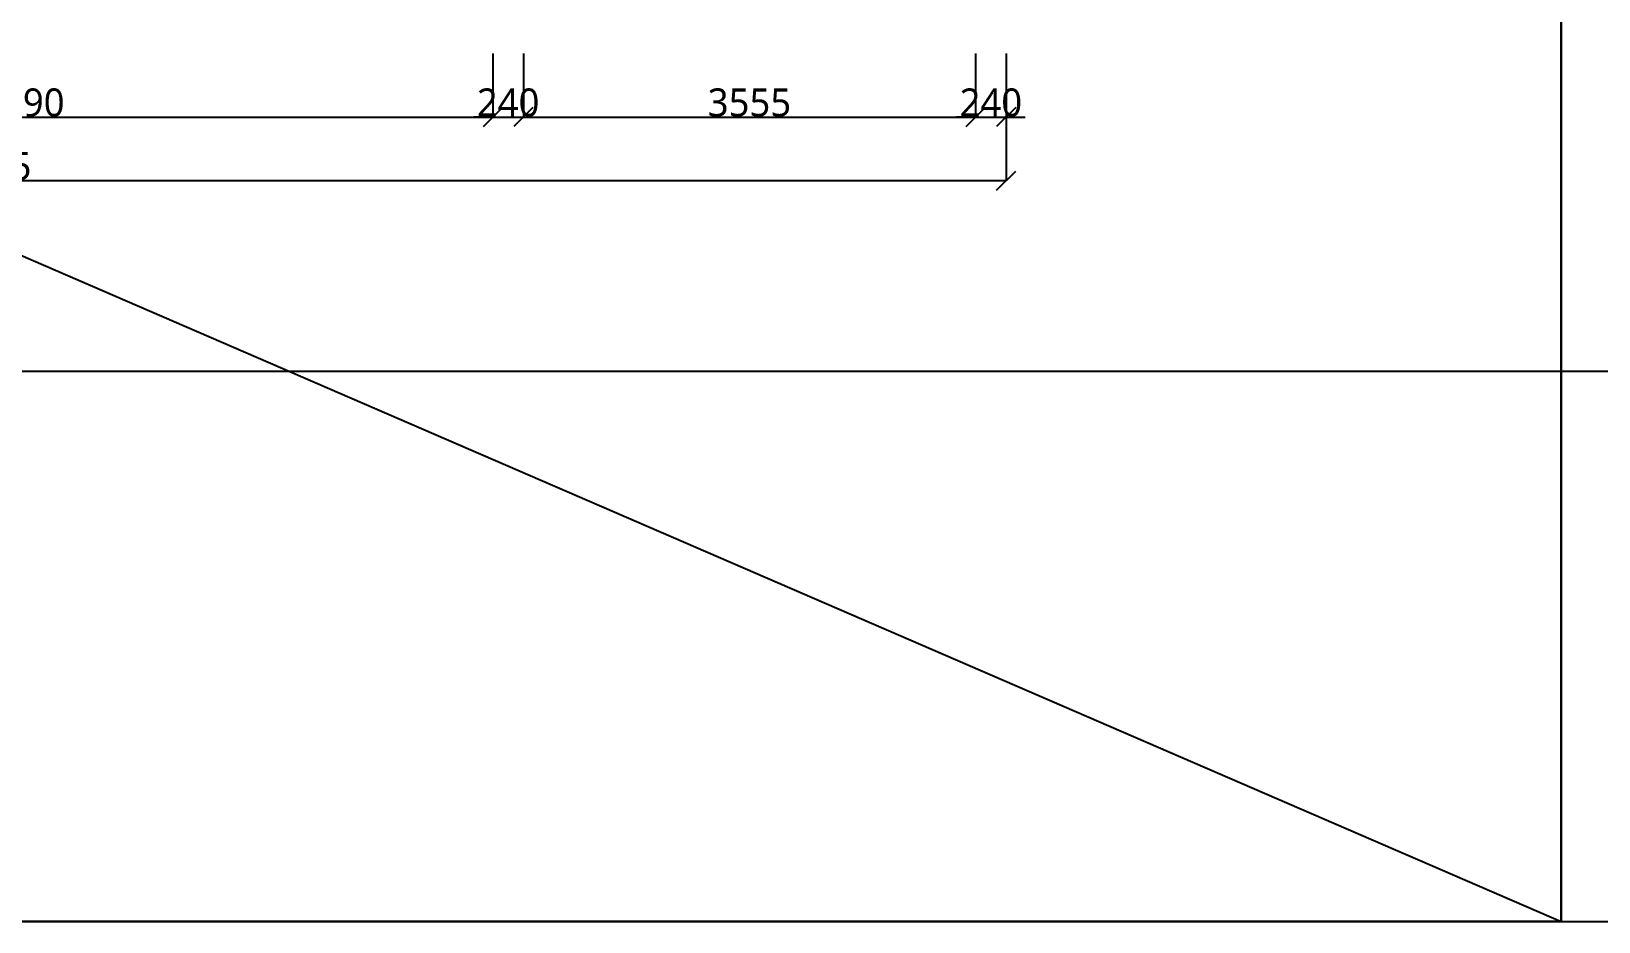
# Model space of a CAD drawing. Header units: millimetres. Extents: x -18923 to 87021, y -73077 to -1985.
# Drawn here: x 48509 to 60830, y -73077 to -66074 of the extents above; entities that cross this region are included whole.
import ezdxf

# ---------------------------------------------------------------- set-up
doc = ezdxf.new("R2010")
doc.units = ezdxf.units.MM
doc.header["$LTSCALE"] = 10
doc.layers.get('Defpoints').update_dxf_attribs({"color": 250})
doc.layers.add('0文字-标注', color=7, linetype='Continuous')
doc.layers.add('1结构-楼梯-梯步', color=49, linetype='Continuous')
doc.styles.add('dim_font', font='SIMPLEX.shx', dxfattribs={"width": 0.8})
doc.styles.add('图框－雅黑', font='')
doc.styles.get('图框－雅黑').set_extended_font_data('Microsoft YaHei')
doc.dimstyles.new('1-30', dxfattribs={"dimtxt": 150, "dimasz": 4, "dimexe": 1.5, "dimexo": 0, "dimgap": 0.6, "dimtad": 1, "dimdec": 0, "dimlfac": 30, "dimdsep": 46, "dimtxsty": 'dim_font', "dimblk": 'DOTSMALL', "dimcen": 4, "dimdle": 1.5, "dimclrd": 123, "dimclre": 123, "dimclrt": 256, "dimadec": 0, "dimazin": 0, "dimtfac": 1, "dimtdec": 0, "dimtix": 1, "dimtmove": 2, "dimatfit": 3, "dimldrblk": 'DOTSMALL', "dimfxl": 1.5, "dimarcsym": 0})

# ---------------------------------------------------------------- blocks, each defined once
blk = doc.blocks.new('_OBLIQUE')
at = {"color": 0, "linetype": 'ByBlock'}
blk.add_line((-0.5, -0.5), (0.5, 0.5), dxfattribs=at)
blk = doc.blocks.new('*D181')
at = {"layer": '0文字-标注', "color": 8, "lineweight": -2, "transparency": 16777216}
for p, q in [((44747, -66249), (44747, -66750)), ((52137, -66249), (52137, -66750)), ((44745, -66749), (52138, -66749))]:
    blk.add_line(p, q, dxfattribs=at)
at = {"layer": 'Defpoints', "color": 0, "transparency": 16777216}
for p in [(44747, -66249), (52137, -66249), (52137, -66749)]:
    blk.add_point(p, dxfattribs=at)
at = {"layer": '0文字-标注', "color": 8, "lineweight": -2, "transparency": 16777216, "xscale": 150, "yscale": 150, "zscale": 150, "rotation": 180}
blk.add_blockref('_OBLIQUE', (44747, -66749), dxfattribs=at)
at = {"layer": '0文字-标注', "color": 8, "lineweight": -2, "transparency": 16777216, "xscale": 150, "yscale": 150, "zscale": 150}
blk.add_blockref('_OBLIQUE', (52137, -66749), dxfattribs=at)
at = {"layer": '0文字-标注', "color": 255, "transparency": 16777216, "insert": (48442, -66635), "char_height": 220, "attachment_point": 5, "style": '图框－雅黑'}
blk.add_mtext('7390', dxfattribs=at)
blk = doc.blocks.new('_DotSmall')
at = {"color": 0, "linetype": 'ByBlock', "const_width": 0.5}
blk.add_lwpolyline([(-0.0625, 0, 1), (0.0625, 0, 1)], format="xyb", close=True, dxfattribs=at)
blk = doc.blocks.new('*D182')
at = {"layer": '0文字-标注', "color": 8, "lineweight": -2, "transparency": 16777216}
for p, q in [((52377, -66249), (52377, -66750)), ((55932, -66249), (55932, -66750)), ((52375, -66749), (55933, -66749))]:
    blk.add_line(p, q, dxfattribs=at)
at = {"layer": 'Defpoints', "color": 0, "transparency": 16777216}
for p in [(52377, -66249), (55932, -66249), (55932, -66749)]:
    blk.add_point(p, dxfattribs=at)
at = {"layer": '0文字-标注', "color": 8, "lineweight": -2, "transparency": 16777216, "xscale": 150, "yscale": 150, "zscale": 150, "rotation": 180}
blk.add_blockref('_OBLIQUE', (52377, -66749), dxfattribs=at)
at = {"layer": '0文字-标注', "color": 8, "lineweight": -2, "transparency": 16777216, "xscale": 150, "yscale": 150, "zscale": 150}
blk.add_blockref('_OBLIQUE', (55932, -66749), dxfattribs=at)
at = {"layer": '0文字-标注', "color": 255, "transparency": 16777216, "insert": (54154, -66635), "char_height": 220, "attachment_point": 5, "style": '图框－雅黑'}
blk.add_mtext('3555', dxfattribs=at)
blk = doc.blocks.new('*D183')
at = {"layer": '0文字-标注', "color": 8, "lineweight": -2, "transparency": 16777216}
for p, q in [((40028, -66249), (40028, -67250)), ((56172, -66249), (56172, -67250)), ((56173, -67249), (40026, -67249))]:
    blk.add_line(p, q, dxfattribs=at)
at = {"layer": 'Defpoints', "color": 0, "transparency": 16777216}
for p in [(40028, -66249), (56172, -66249), (40028, -67249)]:
    blk.add_point(p, dxfattribs=at)
at = {"layer": '0文字-标注', "color": 8, "lineweight": -2, "transparency": 16777216, "xscale": 150, "yscale": 150, "zscale": 150, "rotation": 180}
blk.add_blockref('_OBLIQUE', (40028, -67249), dxfattribs=at)
at = {"layer": '0文字-标注', "color": 8, "lineweight": -2, "transparency": 16777216, "xscale": 150, "yscale": 150, "zscale": 150}
blk.add_blockref('_OBLIQUE', (56172, -67249), dxfattribs=at)
at = {"layer": '0文字-标注', "color": 255, "transparency": 16777216, "insert": (48100, -67135), "char_height": 220, "attachment_point": 5, "style": '图框－雅黑'}
blk.add_mtext('16145', dxfattribs=at)
blk = doc.blocks.new('*D209')
at = {"layer": '0文字-标注', "color": 8, "lineweight": -2, "transparency": 16777216}
for p, q in [((52137, -66249), (52137, -66750)), ((52377, -66249), (52377, -66750)), ((52137, -66749), (51987, -66749)), ((52137, -66749), (52377, -66749)), ((52377, -66749), (52527, -66749))]:
    blk.add_line(p, q, dxfattribs=at)
at = {"layer": 'Defpoints', "color": 0, "transparency": 16777216}
for p in [(52137, -66249), (52377, -66249), (52377, -66749)]:
    blk.add_point(p, dxfattribs=at)
at = {"layer": '0文字-标注', "color": 8, "lineweight": -2, "transparency": 16777216, "xscale": 150, "yscale": 150, "zscale": 150}
blk.add_blockref('_OBLIQUE', (52137, -66749), dxfattribs=at)
at = {"layer": '0文字-标注', "color": 8, "lineweight": -2, "transparency": 16777216, "xscale": 150, "yscale": 150, "zscale": 150, "rotation": 180}
blk.add_blockref('_OBLIQUE', (52377, -66749), dxfattribs=at)
at = {"layer": '0文字-标注', "color": 255, "transparency": 16777216, "insert": (52257, -66635), "char_height": 220, "attachment_point": 5, "style": '图框－雅黑'}
blk.add_mtext('240', dxfattribs=at)
blk = doc.blocks.new('*D210')
at = {"layer": '0文字-标注', "color": 8, "lineweight": -2, "transparency": 16777216}
for p, q in [((55932, -66249), (55932, -66750)), ((56172, -66249), (56172, -66750)), ((55932, -66749), (55782, -66749)), ((55932, -66749), (56172, -66749)), ((56172, -66749), (56322, -66749))]:
    blk.add_line(p, q, dxfattribs=at)
at = {"layer": 'Defpoints', "color": 0, "transparency": 16777216}
for p in [(55932, -66249), (56172, -66249), (56172, -66749)]:
    blk.add_point(p, dxfattribs=at)
at = {"layer": '0文字-标注', "color": 8, "lineweight": -2, "transparency": 16777216, "xscale": 150, "yscale": 150, "zscale": 150}
blk.add_blockref('_OBLIQUE', (55932, -66749), dxfattribs=at)
at = {"layer": '0文字-标注', "color": 8, "lineweight": -2, "transparency": 16777216, "xscale": 150, "yscale": 150, "zscale": 150, "rotation": 180}
blk.add_blockref('_OBLIQUE', (56172, -66749), dxfattribs=at)
at = {"layer": '0文字-标注', "color": 255, "transparency": 16777216, "insert": (56052, -66635), "char_height": 220, "attachment_point": 5, "style": '图框－雅黑'}
blk.add_mtext('240', dxfattribs=at)

msp = doc.modelspace()

# ---------------------------------------------------------------- linework, layer by layer
at = {"layer": '1结构-楼梯-梯步'}
msp.add_line((-18923.3, -38680.5), (60534.7, -73076.9), dxfattribs=at)
msp.add_lwpolyline([(-18923.3, -38680.5), (60534.7, -38680.5), (60534.7, -73076.9), (-18923.3, -73076.9)], close=True, dxfattribs=at)
at = {"layer": 'Defpoints', "color": 1}
for points in [[(34048.7, -55878.7), (60534.7, -55878.7), (60534.7, -68749.4), (34048.7, -68749.4)], [(60534.7, -55878.7), (87020.7, -55878.7), (87020.7, -68749.4), (60534.7, -68749.4)], [(60534.7, -68749.4), (34048.7, -68749.4), (34048.7, -73076.9), (60534.7, -73076.9)], [(87020.7, -68749.4), (60534.7, -68749.4), (60534.7, -73076.9), (87020.7, -73076.9)]]:
    msp.add_lwpolyline(points, close=True, dxfattribs=at)

# ---------------------------------------------------------------- dimensions: what is measured, and where the dimension line sits
at = {"layer": '0文字-标注'}
for base, p1, p2, picture, middle in [((40027.7, -67249.4), (56171.7, -66249.4), (40027.7, -66249.4), '*D183', (48099.7, -67134.5)), ((52136.7, -66749.4), (44746.7, -66249.4), (52136.7, -66249.4), '*D181', (48441.7, -66635.1)), ((52376.7, -66749.4), (52136.7, -66249.4), (52376.7, -66249.4), '*D209', (52256.7, -66635.1)), ((55931.7, -66749.4), (52376.7, -66249.4), (55931.7, -66249.4), '*D182', (54154.2, -66635.1)), ((56171.7, -66749.4), (55931.7, -66249.4), (56171.7, -66249.4), '*D210', (56051.7, -66635.1))]:
    dim = msp.add_linear_dim(base=base, p1=p1, p2=p2, dimstyle='1-30', override={"dimtxt": 220, "dimasz": 150, "dimexe": 1, "dimlfac": 1, "dimrnd": 5, "dimtxsty": '图框－雅黑', "dimblk1": 'OBLIQUE', "dimblk2": 'OBLIQUE', "dimsah": 1, "dimclrd": 8, "dimclre": 8, "dimclrt": 255}, dxfattribs=at)
    dim.commit()
    dim.dimension.update_dxf_attribs({"geometry": picture, "text_midpoint": middle})

doc.saveas('drawing.dxf')
